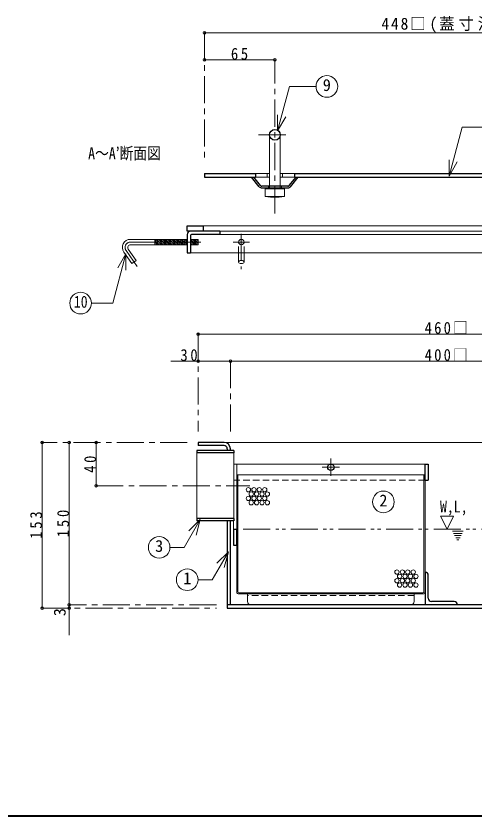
# Model space of a CAD drawing. Units: millimetres at full size, sheet at 1:5. Extents: x -1062 to 963, y -702 to 703.
# Drawn here: x -563 to -140, y -702 to 36 of the extents above; entities that cross this region are included whole.
import ezdxf
from ezdxf.enums import TextEntityAlignment as Align

# ---------------------------------------------------------------- set-up
doc = ezdxf.new("R2010")
doc.units = ezdxf.units.MM
doc.header["$LTSCALE"] = 5
doc.header["$PDMODE"] = 32
doc.header["$PDSIZE"] = 2.5
for name, pattern in [('CHAIN1', [8, 5, -1, 1, -1]), ('DASHED1', [1.8, 1.2, -0.6]), ('DOUBLE_CHAIN1', [8.8, 5, -1, 0.6, -0.6, 0.6, -1])]:
    doc.linetypes.add(name, pattern=pattern)
doc.layers.add('0-A', color=4, linetype='Continuous', lineweight=9)
doc.styles.add('ＭＳ ゴシック', font='')
doc.styles.get('ＭＳ ゴシック').set_extended_font_data('MS Gothic')

msp = doc.modelspace()

# ---------------------------------------------------------------- linework, layer by layer
at = {"layer": '0-A', "linetype": 'CHAIN1'}
for p, q in [((-388.898, 20.709), (-388.898, -99.291)), ((-323.898, -145.991), (-323.898, -4.291)), ((-338.898, -73.491), (-308.898, -73.491)), ((-354.898, -164.991), (-354.898, -197.422)), ((-457.293, -172.491), (-389.797, -172.491)), ((-362.398, -172.491), (-347.398, -172.491)), ((-461.389, -180.359), (-451.078, -195.084)), ((-394.898, -257.491), (-394.898, -347.491)), ((-364.898, -347.491), (-364.898, -282.491)), ((-404.898, -357.491), (-538.898, -357.491)), ((-272.178, -372.491), (-272.178, -388.491)), ((-280.178, -380.491), (-264.178, -380.491)), ((-488.898, -397.491), (-346.898, -397.491)), ((-377.898, -507.491), (-513.898, -507.491)), ((-538.898, -510.491), (-377.898, -510.491))]:
    msp.add_line(p, q, dxfattribs=at)
at = {"layer": '0-A'}
for p, q in [((-388.898, 20.709), (59.102, 20.709)), ((-388.898, -4.291), (-323.898, -4.291)), ((-328.898, -109.291), (-330.898, -109.291)), ((-316.898, -109.291), (-318.898, -109.291)), ((-330.898, -112.491), (-328.898, -112.491)), ((-318.898, -112.491), (-316.898, -112.491)), ((60.102, -157.491), (-389.898, -157.491)), ((-434.797, -174.991), (-434.797, -169.991)), ((-433.927, -169.991), (-434.335, -174.991)), ((-432.923, -169.991), (-433.332, -174.991)), ((-431.92, -169.991), (-432.328, -174.991)), ((-430.917, -169.991), (-431.325, -174.991)), ((-429.913, -169.991), (-430.322, -174.991)), ((-428.91, -169.991), (-429.318, -174.991)), ((-427.907, -169.991), (-428.315, -174.991)), ((-426.903, -169.991), (-427.312, -174.991)), ((-425.9, -169.991), (-426.308, -174.991)), ((-424.897, -169.991), (-425.305, -174.991)), ((-423.893, -169.991), (-424.302, -174.991)), ((-422.89, -169.991), (-423.298, -174.991)), ((-421.887, -169.991), (-422.295, -174.991)), ((-420.883, -169.991), (-421.292, -174.991)), ((-419.88, -169.991), (-420.288, -174.991)), ((-418.877, -169.991), (-419.285, -174.991)), ((-417.873, -169.991), (-418.282, -174.991)), ((-416.87, -169.991), (-417.278, -174.991)), ((-415.867, -169.991), (-416.275, -174.991)), ((-414.863, -169.991), (-415.272, -174.991)), ((-413.86, -169.991), (-414.269, -174.991)), ((-412.857, -169.991), (-413.265, -174.991)), ((-411.853, -169.991), (-412.262, -174.991)), ((-410.85, -169.991), (-411.259, -174.991)), ((-409.847, -169.991), (-410.255, -174.991)), ((-408.843, -169.991), (-409.252, -174.991)), ((-407.84, -169.991), (-408.249, -174.991)), ((-406.837, -169.991), (-407.245, -174.991)), ((-405.833, -169.991), (-406.242, -174.991)), ((-404.898, -170.824), (-405.239, -174.991)), ((-401.82, -169.991), (-401.898, -170.946)), ((-400.817, -169.991), (-401.225, -174.991)), ((-399.813, -169.991), (-400.222, -174.991)), ((-398.81, -169.991), (-399.219, -174.991)), ((-397.807, -169.991), (-398.215, -174.991)), ((-396.803, -169.991), (-397.212, -174.991)), ((-395.8, -169.991), (-396.209, -174.991)), ((-394.797, -169.991), (-395.205, -174.991)), ((72.102, -182.491), (-401.898, -182.491)), ((-357.398, -182.491), (-357.398, -190.988)), ((-352.398, -182.491), (-352.398, -190.988)), ((65.102, -257.491), (-394.898, -257.491)), ((-419.898, -282.491), (-364.898, -282.491)), ((-364.898, -282.491), (35.102, -282.491)), ((-538.898, -510.491), (-538.898, -357.491)), ((-513.898, -357.491), (-513.898, -507.491)), ((-488.898, -397.491), (-488.898, -357.491)), ((-370.898, -357.491), (41.102, -357.491)), ((-185.178, -377.491), (-359.178, -377.491)), ((-186.178, -387.491), (-358.178, -387.491)), ((-170.898, -425.491), (-158.898, -425.491)), ((-164.898, -437.491), (-170.898, -425.491)), ((-158.898, -425.491), (-164.898, -437.491)), ((-513.898, -507.491), (-513.898, -535.491))]:
    msp.add_line(p, q, dxfattribs=at)
at = {"layer": '0-A', "color": 7, "lineweight": 18}
for p, q in [((-321.337, -69.925), (-321.337, -54.925)), ((-321.337, -69.925), (-313.837, -56.934)), ((-162.943, -111.504), (-150.867, -66.436)), ((-150.867, -66.436), (-132.86, -66.436)), ((-328.898, -73.491), (-328.898, -120.991)), ((-318.898, -73.491), (-318.898, -120.991)), ((-162.943, -111.504), (-162.943, -96.504)), ((-162.943, -111.504), (-155.443, -98.514)), ((-330.898, -109.291), (-341.898, -109.291)), ((-330.898, -109.291), (-330.898, -112.491)), ((-341.898, -112.491), (-330.898, -112.491)), ((-332.898, -123.491), (-314.898, -123.491)), ((-332.898, -130.491), (-332.898, -123.491)), ((-328.898, -122.491), (-328.898, -123.091)), ((-327.898, -122.991), (-319.898, -122.991)), ((-319.898, -122.991), (-323.898, -123.491)), ((-323.898, -123.491), (-323.898, -130.491)), ((-314.898, -123.491), (-319.898, -122.991)), ((-318.898, -122.491), (-318.898, -123.091)), ((-314.898, -130.491), (-314.898, -123.491)), ((-332.898, -130.491), (-314.898, -130.491)), ((-332.898, -130.491), (-327.898, -130.991)), ((-327.898, -130.991), (-323.898, -130.491)), ((-323.898, -130.491), (-319.898, -130.991)), ((-374.898, -162.491), (45.102, -162.491)), ((-374.898, -165.491), (45.102, -165.491)), ((-457.293, -169.991), (-404.898, -169.991)), ((-457.293, -174.991), (-404.898, -174.991)), ((-401.898, -169.991), (-394.797, -169.991)), ((-401.898, -174.991), (-394.797, -174.991)), ((-394.797, -174.991), (-394.797, -169.991)), ((-461.449, -183.359), (-473.654, -228.907)), ((-461.449, -183.359), (-468.949, -196.349)), ((-463.437, -181.793), (-455.994, -192.422)), ((-461.449, -183.359), (-461.449, -198.359)), ((-473.654, -228.907), (-493.351, -228.907)), ((-395.898, -427.741), (-395.898, -367.241)), ((-361.898, -367.241), (-361.898, -427.741)), ((-361.898, -377.491), (-359.178, -377.491)), ((-359.178, -437.491), (-359.178, -377.491)), ((-359.178, -387.491), (-358.178, -387.491)), ((-358.178, -495.491), (-358.178, -387.491)), ((-186.178, -387.491), (-185.178, -387.491)), ((-186.178, -495.491), (-186.178, -387.491)), ((-185.178, -477.491), (-185.178, -392.491)), ((-392.838, -428.587), (-407.75, -454.417)), ((-392.838, -428.587), (-403.444, -439.193)), ((-392.838, -428.587), (-396.72, -443.076)), ((-362.178, -429.991), (-362.178, -437.491)), ((-420.799, -454.417), (-407.75, -454.417)), ((-359.178, -495.491), (-359.178, -452.491)), ((-366.88, -458.468), (-381.792, -484.297)), ((-366.88, -458.468), (-377.486, -469.074)), ((-366.88, -458.468), (-370.762, -472.956)), ((-394.841, -484.297), (-381.792, -484.297)), ((-187.178, -496.491), (-357.178, -496.491)), ((-187.178, -497.491), (-357.178, -497.491)), ((-349.178, -504.491), (-349.178, -497.491)), ((-195.178, -504.491), (-195.178, -497.491))]:
    msp.add_line(p, q, dxfattribs=at)
at = {"layer": '0-A', "color": 5, "lineweight": 25}
for p, q in [((-388.898, -109.291), (-388.898, -112.491)), ((-305.898, -109.291), (59.102, -109.291)), ((-388.898, -112.491), (-341.898, -112.491)), ((-338.299, -121.365), (-345.398, -112.491)), ((-337.128, -120.428), (-343.477, -112.491)), ((-310.669, -120.428), (-304.319, -112.491)), ((-309.497, -121.365), (-302.398, -112.491)), ((-311.84, -120.991), (-335.956, -120.991)), ((-335.956, -122.491), (-311.84, -122.491)), ((-404.898, -162.491), (-404.898, -157.491)), ((-404.898, -157.491), (-389.898, -157.491)), ((-374.898, -162.491), (-404.898, -162.491)), ((-389.898, -162.491), (-389.898, -157.491)), ((-374.898, -162.491), (-374.898, -165.491)), ((-404.898, -165.491), (-404.898, -182.491)), ((-401.898, -166.491), (-401.898, -182.491)), ((-374.898, -165.491), (-400.898, -165.491)), ((-404.898, -182.491), (-401.898, -182.491)), ((-394.898, -357.491), (-394.898, -360.491)), ((-370.898, -357.491), (-394.898, -357.491)), ((-370.898, -360.491), (-394.898, -360.491)), ((-395.898, -364.991), (-395.898, -367.241)), ((-361.898, -364.991), (-395.898, -364.991)), ((-361.898, -367.241), (-395.898, -367.241)), ((-367.898, -363.491), (-367.898, -364.991)), ((-364.898, -364.991), (-364.898, -363.491)), ((-361.898, -364.991), (-361.898, -367.241)), ((-185.178, -377.491), (-182.178, -377.491)), ((-185.178, -392.491), (-185.178, -377.491)), ((-182.178, -377.491), (-182.178, -392.491)), ((-185.178, -392.491), (-182.178, -392.491)), ((-395.898, -427.741), (-395.898, -429.991)), ((-361.898, -427.741), (-395.898, -427.741)), ((-361.898, -427.741), (-361.898, -429.991)), ((-361.898, -429.991), (-395.898, -429.991)), ((-367.898, -429.991), (-367.898, -510.491)), ((-364.898, -507.491), (-364.898, -429.991)), ((-362.178, -437.491), (-359.178, -437.491)), ((-362.178, -437.491), (-362.178, -452.491)), ((-185.178, -477.491), (-185.178, -507.491)), ((-182.178, -501.491), (-182.178, -480.491)), ((38.102, -507.491), (-367.898, -507.491)), ((-158.178, -504.491), (-179.178, -504.491)), ((-367.898, -510.491), (38.102, -510.491))]:
    msp.add_line(p, q, dxfattribs=at)
at = {"layer": '0-A', "linetype": 'DASHED1'}
for p, q in [((-329.898, -120.991), (-329.898, -122.491)), ((-328.898, -120.991), (-328.898, -122.491)), ((-318.898, -120.991), (-318.898, -122.491)), ((-317.898, -120.991), (-317.898, -122.491)), ((-357.398, -182.491), (-357.398, -172.491)), ((-352.398, -182.491), (-352.398, -172.491)), ((-362.178, -377.491), (-361.898, -377.491)), ((-185.178, -392.491), (-361.898, -392.491)), ((-195.178, -498.991), (-349.178, -498.991))]:
    msp.add_line(p, q, dxfattribs=at)
at = {"layer": '0-A', "linetype": 'DOUBLE_CHAIN1'}
for p, q in [((-353.178, -437.491), (-83.898, -437.491)), ((-159.898, -439.491), (-149.898, -439.491)), ((-158.898, -441.491), (-150.898, -441.491)), ((-157.898, -443.491), (-151.898, -443.491)), ((-156.898, -445.491), (-152.898, -445.491)), ((-155.898, -447.491), (-153.898, -447.491))]:
    msp.add_line(p, q, dxfattribs=at)
at = {"layer": '0-A', "color": 1, "lineweight": 40}
msp.add_line((962.602, -702.491), (-1062.398, -702.491), dxfattribs=at)
at = {"layer": '0-A', "color": 7, "lineweight": 18}
for points in [[(-321.337, -69.925), (-310.324, -28.824), (-285.904, -28.824)], [(-305.898, -109.291), (-316.898, -109.291), (-316.898, -112.491), (-305.898, -112.491)], [(-323.898, -123.491), (-327.898, -122.991), (-332.898, -123.491)], [(-327.898, -130.991), (-319.898, -130.991), (-314.898, -130.491)], [(-459.341, -178.925), (-451.898, -189.554), (-455.994, -192.422)]]:
    msp.add_lwpolyline(points, dxfattribs=at)
at = {"layer": '0-A', "color": 5, "lineweight": 25}
for points in [[(-388.898, -109.291), (-341.898, -109.291), (-341.898, -112.491)], [(-305.898, -109.291), (-305.898, -112.491), (59.102, -112.491)], [(-362.178, -452.491), (-359.178, -452.491), (-359.178, -437.491)]]:
    msp.add_lwpolyline(points, dxfattribs=at)
at = {"layer": '0-A', "color": 7, "lineweight": 18}
for centre in [(-275.904, -28.824), (-503.351, -228.907), (-223.692, -412.458), (-430.799, -454.417), (-404.841, -484.297)]:
    msp.add_circle(centre, 10, dxfattribs=at)
at = {"layer": '0-A', "color": 5, "lineweight": 25}
for centre, radius in [((-323.898, -73.491), 5), ((-272.178, -380.491), 3)]:
    msp.add_circle(centre, radius, dxfattribs=at)
at = {"layer": '0-A'}
for centre, radius in [((-354.898, -172.491), 2.5), ((-348.312, -401.232), 2), ((-345.812, -405.232), 2), ((-343.312, -401.232), 2), ((-340.812, -405.232), 2), ((-338.312, -401.232), 2), ((-335.812, -405.232), 2), ((-333.312, -401.232), 2), ((-330.812, -405.232), 2), ((-348.312, -409.232), 2), ((-345.812, -413.232), 2), ((-343.312, -409.232), 2), ((-340.812, -413.232), 2), ((-338.312, -409.232), 2), ((-335.812, -413.232), 2), ((-333.312, -409.232), 2), ((-330.812, -413.232), 2), ((-211.153, -477.216), 2), ((-208.653, -481.216), 2), ((-206.153, -477.216), 2), ((-203.653, -481.216), 2), ((-201.153, -477.216), 2), ((-198.653, -481.216), 2), ((-196.153, -477.216), 2), ((-193.653, -481.216), 2), ((-211.153, -485.216), 2), ((-208.653, -489.216), 2), ((-206.153, -485.216), 2), ((-203.653, -489.216), 2), ((-201.153, -485.216), 2), ((-198.653, -489.216), 2), ((-196.153, -485.216), 2), ((-193.653, -489.216), 2)]:
    msp.add_circle(centre, radius, dxfattribs=at)
at = {"layer": '0-A', "color": 5, "lineweight": 25}
for centre, radius, start, end in [((-335.956, -119.491), 3, 218.65981, 270), ((-335.956, -119.491), 1.5, 218.65981, 270), ((-311.84, -119.491), 1.5, 270, 321.34019), ((-311.84, -119.491), 3, 270, 321.34019), ((-401.898, -165.491), 3, 90, 180), ((-400.898, -166.491), 1, 90, 180), ((-370.898, -363.491), 6, 0, 90), ((-370.898, -363.491), 3, 0, 90), ((-185.178, -480.491), 3, 0, 90), ((-179.178, -501.491), 3, 180, 270), ((-158.178, -507.491), 3, 0, 90)]:
    msp.add_arc(centre, radius, start, end, dxfattribs=at)
at = {"layer": '0-A', "color": 7, "lineweight": 18}
for centre, radius, start, end in [((-457.293, -177.491), 7.5, 90, 215), ((-457.293, -177.491), 2.5, 90, 215), ((-357.178, -495.491), 2, 180, 270), ((-357.178, -495.491), 1, 180, 270), ((-187.178, -495.491), 2, 270, 0), ((-187.178, -495.491), 1, 270, 0), ((-346.178, -504.491), 3, 180, 270), ((-198.178, -504.491), 3, 270, 0)]:
    msp.add_arc(centre, radius, start, end, dxfattribs=at)
at = {"layer": '0-A', "linetype": 'CHAIN1'}
msp.add_arc((-457.293, -177.491), 5, 90, 215, dxfattribs=at)
at = {"layer": '0-A'}
msp.add_ellipse((-354.898, -190.978), major_axis=(2.5, 0), ratio=0.57, dxfattribs=at)
for p in [(-388.898, 20.709), (-388.898, -4.291), (-323.898, -4.291), (-394.898, -257.491), (-394.898, -282.491), (-364.898, -282.491), (-538.898, -357.491), (-513.898, -357.491), (-488.898, -357.491), (-488.898, -397.491), (-538.898, -510.491), (-513.898, -507.491), (-513.898, -510.491)]:
    msp.add_point(p, dxfattribs=at)

# ---------------------------------------------------------------- texts
at = {"layer": '0-A', "color": 7, "style": 'ＭＳ ゴシック'}
for s, p in [('9', (-279.654, -36.324)), ('2', (-227.442, -419.958)), ('3', (-434.549, -461.917)), ('1', (-408.591, -491.797))]:
    msp.add_text(s, height=11, dxfattribs=at).set_placement(p, align=Align.BOTTOM_LEFT)
at = {"layer": '0-A', "color": 7, "style": 'ＭＳ ゴシック', "width": 0.85}
for s, p in [('A～A’断面図', (-496.398, -99.291)), ('10', (-509.601, -236.407)), ('W,L,', (-171.398, -425.491))]:
    msp.add_text(s, height=11, dxfattribs=at).set_placement(p, align=Align.BOTTOM_LEFT)
at = {"layer": '0-A', "color": 7, "style": 'ＭＳ ゴシック'}
msp.add_text('3', height=11, rotation=90, dxfattribs=at).set_placement((-513.898, -517.991), align=Align.BOTTOM_LEFT)
at = {"layer": '0-A', "color": 7, "char_height": 11, "attachment_point": 7, "style": 'ＭＳ ゴシック'}
for s, insert in [('\\T1.25;\\W0.95;448□(蓋寸法)\\~', (-225.523, 20.709)), ('\\T1.36;\\W0.9;65', (-364.523, -4.291)), ('\\T1.3;\\W0.9;460□', (-185.523, -257.491)), ('\\T1.36;\\W0.9;30', (-411.148, -282.491)), ('\\T1.3;\\W0.9;400□', (-185.523, -282.491))]:
    msp.add_mtext(s, dxfattribs=dict(at, insert=insert))
at = {"layer": '0-A', "color": 7, "char_height": 11, "attachment_point": 7, "rotation": 90, "style": 'ＭＳ ゴシック'}
for s, insert in [('\\T1.36;\\W0.9;40', (-488.898, -385.616)), ('\\T1.38;\\W0.9;150', (-513.898, -444.991)), ('\\T1.38;\\W0.9;153', (-538.898, -446.491))]:
    msp.add_mtext(s, dxfattribs=dict(at, insert=insert))

doc.saveas('drawing.dxf')
